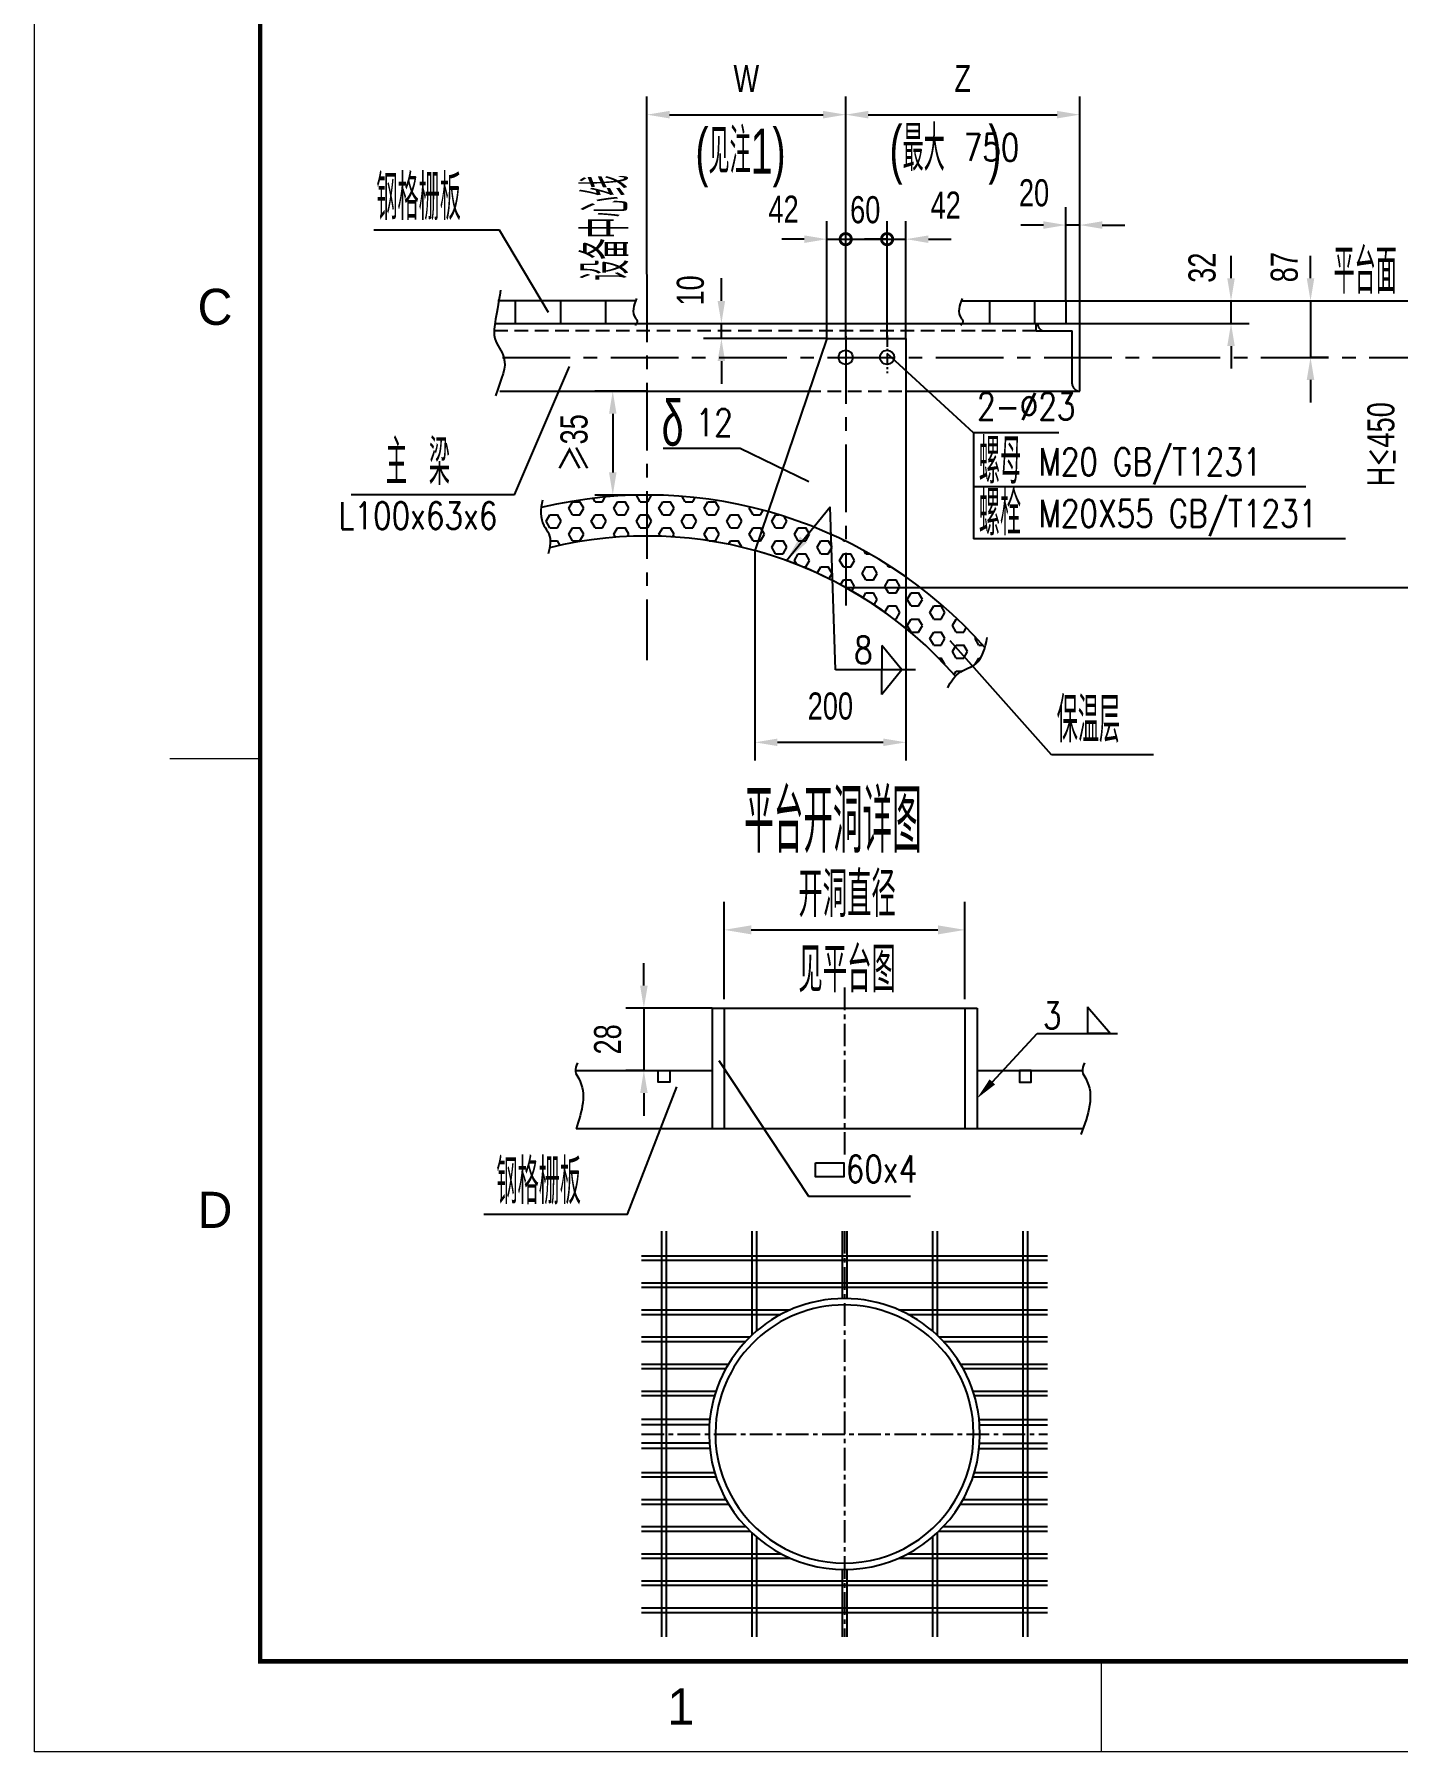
# Model space of a CAD drawing. Extents: x 148 to 221443, y -36682 to 6758.
# Drawn here: x 27967 to 30987, y -22217 to -18414 of the extents above; entities that cross this region are included whole.
import ezdxf
from ezdxf.enums import TextEntityAlignment as Align

# ---------------------------------------------------------------- set-up
doc = ezdxf.new("R2010")
doc.units = 0
doc.header["$LTSCALE"] = 10
doc.header["$MEASUREMENT"] = 0
for name, pattern in [('CENTERX2', [4, 2.5, -0.5, 0.5, -0.5]), ('HIDDENX2', [0.75, 0.5, -0.25]), ('PHANTOM2', [31.75, 15.875, -3.175, 3.175, -3.175, 3.175, -3.175])]:
    doc.linetypes.add(name, pattern=pattern)
for name, color, linetype in [('2', 4, 'Continuous'), ('5', 2, 'PHANTOM2'), ('CENTER', 1, 'CENTERX2'), ('HIDDEN', 7, 'HIDDENX2'), ('RED', 7, 'Continuous'), ('WHITE', 7, 'Continuous')]:
    doc.layers.add(name, color=color, linetype=linetype)
doc.layers.add('2（细实线）', color=3, linetype='Continuous', lineweight=20)
doc.layers.add('图框层', color=7, linetype='Continuous', lineweight=15)
doc.styles.add('HZ', font='ROMS.SHX', dxfattribs={"width": 0.75, "bigfont": 'GBCBIG.SHX'})
doc.styles.get("Standard").update_dxf_attribs({"font": 'wison_e.shx', "width": 0.75, "bigfont": 'wison_c.shx'})
doc.styles.add('XW', font='ROMANS.shx', dxfattribs={"width": 0.85})
doc.dimstyles.new('DIM1', dxfattribs={"dimscale": 20, "dimtxt": 3, "dimasz": 2.5, "dimexe": 2, "dimexo": 0, "dimgap": 1, "dimtad": 0, "dimdec": 0, "dimzin": 0, "dimdsep": 46, "dimtxsty": 'Standard', "dimcen": 2, "dimclrd": 3, "dimclre": 3, "dimclrt": 3, "dimadec": 0, "dimazin": 0, "dimtfac": 0.666667, "dimtdec": 0, "dimtofl": 0, "dimtmove": 2, "dimatfit": 1, "dimfxl": 2, "dimtvp": 1.333333, "dimtolj": 1, "dimtzin": 0, "dimarcsym": 0})

# ---------------------------------------------------------------- blocks, each defined once
blk = doc.blocks.new('*D935')
at = {"color": 3, "lineweight": -2}
for p, q in [((29489, -19004), (29489, -18954)), ((29449, -19054), (29529, -19054)), ((29722.6, -19087.4), (29449, -19087.4)), ((29489, -19137.4), (29489, -19187.4))]:
    blk.add_line(p, q, dxfattribs=at)
at = {"color": 3}
for points in [[(29480.6, -19004), (29497.3, -19004), (29489, -19054)], [(29497.3, -19137.4), (29480.6, -19137.4), (29489, -19087.4)]]:
    blk.add_solid(points, dxfattribs=at)
at = {"layer": 'Defpoints', "color": 0}
for p in [(29449, -19054), (29489, -19054), (29722.6, -19087.4)]:
    blk.add_point(p, dxfattribs=at)
at = {"color": 3, "insert": (29420.5, -18980.9), "char_height": 60, "attachment_point": 5, "rotation": 90}
blk.add_mtext('\\A1;10', dxfattribs=at)
blk = doc.blocks.new('_DotSmall')
at = {"layer": 'WHITE', "color": 0, "const_width": 0.5}
blk.add_lwpolyline([(-0.0625, 0, 1), (0.0625, 0, 1)], format="xyb", close=True, dxfattribs=at)
blk = doc.blocks.new('*D936')
at = {"layer": '2', "color": 3, "linetype": 'Continuous', "lineweight": -2}
for p, q in [((29722.6, -19087.4), (29722.6, -18827.3)), ((29764.3, -19087.4), (29764.3, -18827.3)), ((29672.6, -18867.3), (29622.6, -18867.3)), ((29764.3, -18867.3), (29814.3, -18867.3))]:
    blk.add_line(p, q, dxfattribs=at)
at = {"layer": '2', "color": 3}
blk.add_solid([(29672.6, -18875.7), (29672.6, -18859), (29722.6, -18867.3)], dxfattribs=at)
at = {"layer": 'Defpoints', "color": 0}
for p in [(29764.3, -18867.3), (29722.6, -19087.4), (29764.3, -19087.4)]:
    blk.add_point(p, dxfattribs=at)
at = {"layer": '2', "color": 3, "lineweight": -2, "xscale": 50, "yscale": 50, "zscale": 50, "rotation": 180}
blk.add_blockref('_DotSmall', (29764.3, -18867.3), dxfattribs=at)
at = {"layer": '2', "color": 3, "insert": (29626.7, -18800.9), "char_height": 60, "attachment_point": 5}
blk.add_mtext('\\A1;42', dxfattribs=at)
blk = doc.blocks.new('*D937')
at = {"color": 3, "lineweight": -2}
for p, q in [((29764.3, -19081.9), (29764.3, -18827.3)), ((29856, -19081.9), (29856, -18827.3))]:
    blk.add_line(p, q, dxfattribs=at)
at = {"layer": 'Defpoints', "color": 0}
for p in [(29856, -18867.3), (29764.3, -19081.9), (29856, -19081.9)]:
    blk.add_point(p, dxfattribs=at)
at = {"color": 3, "insert": (29807.5, -18802.5), "char_height": 60, "attachment_point": 5}
blk.add_mtext('\\A1;60', dxfattribs=at)
blk = doc.blocks.new('_None')
blk = doc.blocks.new('*D938')
at = {"color": 3, "lineweight": -2}
for p, q in [((29856, -19087.4), (29856, -18827.3)), ((29897.6, -19087.4), (29897.6, -18827.3)), ((29856, -18867.3), (29806, -18867.3)), ((29947.6, -18867.3), (29997.6, -18867.3))]:
    blk.add_line(p, q, dxfattribs=at)
at = {"color": 3}
blk.add_solid([(29947.6, -18859), (29947.6, -18875.7), (29897.6, -18867.3)], dxfattribs=at)
at = {"layer": 'Defpoints', "color": 0}
for p in [(29897.6, -18867.3), (29856, -19087.4), (29897.6, -19087.4)]:
    blk.add_point(p, dxfattribs=at)
at = {"color": 3, "lineweight": -2, "xscale": 50, "yscale": 50, "zscale": 50}
blk.add_blockref('_DotSmall', (29856, -18867.3), dxfattribs=at)
at = {"color": 3, "insert": (29985.8, -18791.9), "char_height": 60, "attachment_point": 5}
blk.add_mtext('\\A1;42', dxfattribs=at)
blk = doc.blocks.new('*D939')
at = {"color": 3, "lineweight": -2}
for p, q in [((29324.1, -18945.2), (29324.1, -18551.6)), ((29764.3, -19081.9), (29764.3, -18551.6)), ((29374.1, -18591.6), (29714.3, -18591.6))]:
    blk.add_line(p, q, dxfattribs=at)
at = {"color": 3}
for points in [[(29374.1, -18583.2), (29374.1, -18599.9), (29324.1, -18591.6)], [(29714.3, -18599.9), (29714.3, -18583.2), (29764.3, -18591.6)]]:
    blk.add_solid(points, dxfattribs=at)
at = {"layer": 'Defpoints', "color": 0}
for p in [(29764.3, -18591.6), (29324.1, -18945.2), (29764.3, -19081.9)]:
    blk.add_point(p, dxfattribs=at)
at = {"color": 3, "insert": (29544.2, -18511.6), "char_height": 60, "attachment_point": 5}
blk.add_mtext('\\A1;W', dxfattribs=at)
blk = doc.blocks.new('*D940')
at = {"layer": '2', "color": 3, "linetype": 'Continuous', "lineweight": -2}
for p, q in [((29764.3, -19081.9), (29764.3, -18551.6)), ((30282.5, -19054), (30282.5, -18551.6)), ((29814.3, -18591.6), (30232.5, -18591.6))]:
    blk.add_line(p, q, dxfattribs=at)
at = {"layer": '2', "color": 3}
for points in [[(29814.3, -18583.2), (29814.3, -18599.9), (29764.3, -18591.6)], [(30232.5, -18599.9), (30232.5, -18583.2), (30282.5, -18591.6)]]:
    blk.add_solid(points, dxfattribs=at)
at = {"layer": 'Defpoints', "color": 0}
for p in [(30282.5, -18591.6), (30282.5, -19054), (29764.3, -19081.9)]:
    blk.add_point(p, dxfattribs=at)
at = {"layer": '2', "color": 3, "insert": (30023.4, -18511.6), "char_height": 60, "attachment_point": 5}
blk.add_mtext('\\A1;Z', dxfattribs=at)
blk = doc.blocks.new('*D941')
at = {"color": 3, "lineweight": -2}
for p, q in [((30793.7, -18954), (30793.7, -18904)), ((30252, -19004), (30833.7, -19004)), ((30793.7, -19129), (30833.7, -19129)), ((30793.7, -19179), (30793.7, -19229))]:
    blk.add_line(p, q, dxfattribs=at)
at = {"color": 3}
for points in [[(30785.4, -18954), (30802, -18954), (30793.7, -19004)], [(30802, -19179), (30785.4, -19179), (30793.7, -19129)]]:
    blk.add_solid(points, dxfattribs=at)
at = {"layer": 'Defpoints', "color": 0}
for p in [(30252, -19004), (30793.7, -19129), (30793.7, -19129)]:
    blk.add_point(p, dxfattribs=at)
at = {"color": 3, "insert": (30735.9, -18929.3), "char_height": 60, "attachment_point": 5, "rotation": 90}
blk.add_mtext('\\A1;87', dxfattribs=at)
blk = doc.blocks.new('*D942')
at = {"color": 3, "lineweight": -2}
for p, q in [((30252, -19004), (31069.9, -19004)), ((31029.9, -19054), (31029.9, -19588.9)), ((29764.3, -19638.9), (31069.9, -19638.9))]:
    blk.add_line(p, q, dxfattribs=at)
at = {"color": 3}
for points in [[(31038.2, -19054), (31021.6, -19054), (31029.9, -19004)], [(31021.6, -19588.9), (31038.2, -19588.9), (31029.9, -19638.9)]]:
    blk.add_solid(points, dxfattribs=at)
at = {"layer": 'Defpoints', "color": 0}
for p in [(30252, -19004), (29764.3, -19638.9), (31029.9, -19638.9)]:
    blk.add_point(p, dxfattribs=at)
at = {"color": 3, "insert": (30949.9, -19321.5), "char_height": 60, "attachment_point": 5, "rotation": 90}
blk.add_mtext('\\A1;H{\\fRomanS|b0|i0|c134|p2;≤}450', dxfattribs=at)
blk = doc.blocks.new('*D978')
at = {"color": 3, "lineweight": -2}
for p, q in [((29563.2, -19557.3), (29563.2, -20021.7)), ((29897.6, -19729.3), (29897.6, -20021.7)), ((29613.2, -19981.7), (29847.6, -19981.7))]:
    blk.add_line(p, q, dxfattribs=at)
at = {"color": 3}
for points in [[(29613.2, -19973.4), (29613.2, -19990), (29563.2, -19981.7)], [(29847.6, -19990), (29847.6, -19973.4), (29897.6, -19981.7)]]:
    blk.add_solid(points, dxfattribs=at)
at = {"layer": 'Defpoints', "color": 0}
for p in [(29563.2, -19557.3), (29897.6, -19729.3), (29897.6, -19981.7)]:
    blk.add_point(p, dxfattribs=at)
at = {"color": 3, "insert": (29730.4, -19901.7), "char_height": 60, "attachment_point": 5}
blk.add_mtext('\\A1;200', dxfattribs=at)
blk = doc.blocks.new('*D981')
at = {"color": 3, "linetype": 'Continuous', "lineweight": -2}
for p, q in [((29324.1, -19204), (29208.4, -19204)), ((29248.4, -19254), (29248.4, -19384)), ((29324.1, -19434), (29208.4, -19434))]:
    blk.add_line(p, q, dxfattribs=at)
at = {"color": 3}
for points in [[(29256.7, -19254), (29240.1, -19254), (29248.4, -19204)], [(29240.1, -19384), (29256.7, -19384), (29248.4, -19434)]]:
    blk.add_solid(points, dxfattribs=at)
at = {"layer": 'Defpoints', "color": 0}
for p in [(29324.1, -19204), (29248.4, -19434), (29324.1, -19434)]:
    blk.add_point(p, dxfattribs=at)
at = {"color": 3, "insert": (29163.5, -19319), "char_height": 60, "attachment_point": 5, "rotation": 90}
blk.add_mtext('\\A1;{\\fSimSun|b0|i0|c134|p54;≥}35', dxfattribs=at)
blk = doc.blocks.new('*D987')
at = {"color": 3, "linetype": 'Continuous', "lineweight": -2}
for p, q in [((30252, -19004), (30252, -18796.1)), ((30282.5, -19054), (30282.5, -18796.1)), ((30202, -18836.1), (30152, -18836.1)), ((30332.5, -18836.1), (30382.5, -18836.1))]:
    blk.add_line(p, q, dxfattribs=at)
at = {"color": 3}
for points in [[(30202, -18844.4), (30202, -18827.7), (30252, -18836.1)], [(30332.5, -18827.7), (30332.5, -18844.4), (30282.5, -18836.1)]]:
    blk.add_solid(points, dxfattribs=at)
at = {"layer": 'Defpoints', "color": 0}
for p in [(30252, -18836.1), (30252, -19004), (30282.5, -19054)]:
    blk.add_point(p, dxfattribs=at)
at = {"color": 3, "insert": (30181.4, -18765), "char_height": 60, "attachment_point": 5}
blk.add_mtext('\\A1;20', dxfattribs=at)
blk = doc.blocks.new('*D988')
at = {"color": 3, "linetype": 'Continuous', "lineweight": -2}
for p, q in [((30617.7, -18954), (30617.7, -18904)), ((30252, -19004), (30657.7, -19004)), ((30282.5, -19054), (30657.7, -19054)), ((30617.7, -19104), (30617.7, -19154))]:
    blk.add_line(p, q, dxfattribs=at)
at = {"color": 3}
for points in [[(30609.4, -18954), (30626, -18954), (30617.7, -19004)], [(30626, -19104), (30609.4, -19104), (30617.7, -19054)]]:
    blk.add_solid(points, dxfattribs=at)
at = {"layer": 'Defpoints', "color": 0}
for p in [(30252, -19004), (30282.5, -19054), (30617.7, -19054)]:
    blk.add_point(p, dxfattribs=at)
at = {"color": 3, "insert": (30553.8, -18930.5), "char_height": 60, "attachment_point": 5, "rotation": 90}
blk.add_mtext('\\A1;32', dxfattribs=at)
blk = doc.blocks.new('*D993')
at = {"color": 3, "linetype": 'Continuous', "lineweight": -2}
for p, q in [((29317.3, -20520.5), (29317.3, -20470.5)), ((29468.4, -20570.5), (29277.3, -20570.5)), ((29317.3, -20708.6), (29277.3, -20708.6)), ((29317.3, -20758.6), (29317.3, -20808.6))]:
    blk.add_line(p, q, dxfattribs=at)
at = {"color": 3}
for points in [[(29309, -20520.5), (29325.7, -20520.5), (29317.3, -20570.5)], [(29325.7, -20758.6), (29309, -20758.6), (29317.3, -20708.6)]]:
    blk.add_solid(points, dxfattribs=at)
at = {"layer": 'Defpoints', "color": 0}
for p in [(29468.4, -20570.5), (29317.3, -20708.6), (29317.3, -20708.6)]:
    blk.add_point(p, dxfattribs=at)
at = {"color": 3, "insert": (29237.3, -20639.6), "char_height": 60, "attachment_point": 5, "rotation": 90}
blk.add_mtext('\\A1;28', dxfattribs=at)
blk = doc.blocks.new('a2')
for p, q in [((15326.09, 9816.74), (15336.09, 9816.74)), ((15429.25, 9706.74), (15429.25, 9716.74))]:
    blk.add_line(p, q)
at = {"layer": '图框层', "ltscale": 10}
blk.add_lwpolyline([(15311.09, 10126.74), (15905.09, 10126.74), (15905.09, 9706.74), (15311.09, 9706.74)], close=True, dxfattribs=at)
at = {"layer": '图框层', "ltscale": 10, "const_width": 0.5}
blk.add_lwpolyline([(15336.09, 10116.74), (15895.09, 10116.74), (15895.09, 9716.74), (15336.09, 9716.74)], close=True, dxfattribs=at)
at = {"style": 'HZ'}
for s, p in [('C', (15331.09, 9866.74)), ('D', (15331.09, 9766.74)), ('1', (15382.67, 9711.74))]:
    blk.add_text(s, height=4, dxfattribs=at).set_placement(p, align=Align.MIDDLE)

msp = doc.modelspace()

# ---------------------------------------------------------------- hatches: boundary and pattern name
at = {"layer": '2', "linetype": 'Continuous'}
h = msp.add_hatch(dxfattribs=at)
h.set_pattern_fill('HEX', color=3, scale=133.333333, style=0)
h.set_pattern_definition([(0, (45959.1, -25713.04), (0, 28.867513), [16.66667, -33.33333]), (120, (45959.1, -25713.04), (-25, -14.433757), [16.66667, -33.33333]), (60, (45975.768, -25713.04), (-25, 14.433757), [16.66667, -33.33333])])
h.paths.add_polyline_path([(29324.1417, -19433.965), (29324.1417, -19524.8464, -0.077247128), (29599.2586, -19567.6055), (29628.0001, -19481.3809, 0.077553655)])
edge = h.paths.add_edge_path()
edge.add_line((29324.1417, -19524.8464), (29324.1417, -19433.965))
edge.add_arc((29324.1417, -20431.292), 997.327, 90, 103.5837498)
edge.add_spline(control_points=[(29089.903, -19461.8626), (29088.4141, -19476.0326), (29089.8651, -19496.5683), (29111.2621, -19522.2028), (29110.2656, -19539.9949), (29108.3706, -19550.902)], knot_values=[19.555790087, 19.555790087, 19.555790087, 19.555790087, 44.393820247, 57.303182116, 76.18035137, 76.18035137, 76.18035137, 76.18035137], degree=3, periodic=0)
edge.add_arc((29324.1417, -20431.292), 906.4456, 90, 103.7709356, ccw=False)
h.paths.add_polyline_path([(29897.625, -19729.323), (29897.625, -19615.3398, 0.075903807), (29628.0001, -19481.3809), (29599.2586, -19567.6055, -0.094435082)])
edge = h.paths.add_edge_path()
edge.add_line((29897.625, -19615.3398), (29897.625, -19729.323))
edge.add_arc((29324.1417, -20431.292), 906.4456, 41.0958999, 50.7524187, ccw=False)
edge.add_spline(control_points=[(30007.2485, -19835.466), (30010.7988, -19831.6935), (30024.0036, -19820.4525), (30057.9866, -19811.206), (30068.5445, -19786.6759), (30072.5055, -19772.0404)], knot_values=[32.031214709, 32.031214709, 32.031214709, 32.031214709, 41.576270709, 64.022572381, 89.598805579, 89.598805579, 89.598805579, 89.598805579], degree=3, periodic=0)
edge.add_arc((29324.1417, -20431.292), 997.327, 41.3775949, 54.8989396)

# ---------------------------------------------------------------- linework, layer by layer
at = {"color": 3}
for p, q in [((30282.4763, -18836.0638), (30252.0401, -18836.0638)), ((29722.625, -18867.3242), (29897.625, -18867.3242)), ((30617.712, -19054.0342), (30617.712, -19004.0342)), ((30793.696, -19004.0342), (30793.8621, -19128.0381)), ((29488.9584, -19087.3676), (29488.9584, -19054.0342)), ((29317.3477, -20570.5452), (29317.3477, -20708.5996))]:
    msp.add_line(p, q, dxfattribs=at)
for p, q in [((29298.4564, -19004.0342), (28994.0513, -19004.0342)), ((29032.4991, -19004.0342), (29032.4991, -19054.0342)), ((29132.4991, -19004.0342), (29132.4991, -19054.0342)), ((29232.4991, -19004.0342), (29232.4991, -19054.0342)), ((30019.8058, -19004.0342), (30252.0401, -19004.0342)), ((30082.6758, -19004.0342), (30082.6758, -19054.0342)), ((30182.6758, -19004.0342), (30182.6758, -19054.0342)), ((30252.0401, -19004.0342), (30252.0401, -19054.0342))]:
    msp.add_line(p, q)
at = {"linetype": 'Continuous'}
for p, q in [((29844.5281, -19766.8798), (29844.5281, -19821.4942)), ((29888.2628, -19821.4942), (29844.5281, -19766.8798)), ((29844.5281, -19876.1087), (29844.5281, -19821.4942)), ((29888.2628, -19821.4942), (29844.5281, -19876.1087))]:
    msp.add_line(p, q, dxfattribs=at)
at = {"color": 0, "linetype": 'Continuous'}
for p, q in [((30300.0356, -20567.7152), (30300.0356, -20626.2867)), ((30300.0356, -20567.7152), (30351.0743, -20626.2867)), ((30351.0743, -20626.2867), (30300.0356, -20626.2867))]:
    msp.add_line(p, q, dxfattribs=at)
at = {"color": 7, "linetype": 'Continuous'}
for p, q in [((29356.605, -21064.0756), (29356.605, -21481.629)), ((29366.605, -21064.0756), (29366.605, -21481.629)), ((29556.605, -21064.0756), (29556.605, -21294.597)), ((29566.605, -21064.0756), (29566.605, -21285.6487)), ((29756.605, -21064.0756), (29756.605, -21213.6707)), ((29766.605, -21064.0756), (29766.605, -21213.6707)), ((29956.605, -21064.0756), (29956.605, -21285.6487)), ((29966.605, -21064.0756), (29966.605, -21294.597)), ((30156.605, -21064.0756), (30156.605, -21481.629)), ((30166.605, -21064.0756), (30166.605, -21481.629)), ((29312.0515, -21118.629), (30211.1584, -21118.629)), ((29312.0515, -21128.629), (30211.1584, -21128.629)), ((29312.0515, -21178.629), (30211.1584, -21178.629)), ((29312.0515, -21188.629), (30211.1584, -21188.629)), ((29312.0515, -21238.629), (29641.7092, -21238.629)), ((29312.0515, -21248.629), (29620.9813, -21248.629)), ((29881.5007, -21238.629), (30211.1584, -21238.629)), ((29902.2286, -21248.629), (30211.1584, -21248.629)), ((29312.0515, -21298.629), (29552.3802, -21298.629)), ((29970.8297, -21298.629), (30211.1584, -21298.629)), ((29312.0515, -21308.629), (29542.573, -21308.629)), ((29980.6369, -21308.629), (30211.1584, -21308.629)), ((29312.0515, -21358.629), (29504.749, -21358.629)), ((29312.0515, -21368.629), (29498.974, -21368.629)), ((30018.4609, -21358.629), (30211.1584, -21358.629)), ((30024.2359, -21368.629), (30211.1584, -21368.629)), ((29312.0515, -21418.629), (29477.0439, -21418.629)), ((29312.0515, -21428.629), (29473.8985, -21428.629)), ((30046.166, -21418.629), (30211.1584, -21418.629)), ((30049.3114, -21428.629), (30211.1584, -21428.629)), ((29463.3165, -21481.629), (29312.0515, -21481.629)), ((29356.605, -21481.629), (29356.605, -21963.1824)), ((29366.605, -21481.629), (29366.605, -21963.1824)), ((30059.8934, -21481.629), (30211.1584, -21481.629)), ((30156.605, -21481.629), (30156.605, -21963.1824)), ((30166.605, -21481.629), (30166.605, -21963.1824)), ((29462.2724, -21493.629), (29312.0515, -21493.629)), ((30060.9375, -21493.629), (30211.1584, -21493.629)), ((29462.2724, -21533.629), (29312.0515, -21533.629)), ((29463.3165, -21545.629), (29312.0515, -21545.629)), ((30059.8934, -21545.629), (30211.1584, -21545.629)), ((30060.9375, -21533.629), (30211.1584, -21533.629)), ((29312.0515, -21598.629), (29473.8985, -21598.629)), ((30049.3114, -21598.629), (30211.1584, -21598.629)), ((29312.0515, -21608.629), (29477.0439, -21608.629)), ((30046.166, -21608.629), (30211.1584, -21608.629)), ((29312.0515, -21658.629), (29498.974, -21658.629)), ((29312.0515, -21668.629), (29504.749, -21668.629)), ((30018.4609, -21668.629), (30211.1584, -21668.629)), ((30024.2359, -21658.629), (30211.1584, -21658.629)), ((29312.0515, -21718.629), (29542.573, -21718.629)), ((29312.0515, -21728.629), (29552.3802, -21728.629)), ((29556.605, -21732.661), (29556.605, -21963.1824)), ((29566.605, -21741.6093), (29566.605, -21963.1824)), ((29956.605, -21741.6093), (29956.605, -21963.1824)), ((29966.605, -21732.661), (29966.605, -21963.1824)), ((29970.8297, -21728.629), (30211.1584, -21728.629)), ((29980.6369, -21718.629), (30211.1584, -21718.629)), ((29312.0515, -21778.629), (29620.9813, -21778.629)), ((29312.0515, -21788.629), (29641.7092, -21788.629)), ((29881.5007, -21788.629), (30211.1584, -21788.629)), ((29902.2286, -21778.629), (30211.1584, -21778.629)), ((29756.605, -21813.5873), (29756.605, -21963.1824)), ((29766.605, -21813.5873), (29766.605, -21963.1824)), ((29312.0515, -21838.629), (30211.1584, -21838.629)), ((29312.0515, -21848.629), (30211.1584, -21848.629)), ((29312.0515, -21898.629), (30211.1584, -21898.629)), ((29312.0515, -21908.629), (30211.1584, -21908.629))]:
    msp.add_line(p, q, dxfattribs=at)
at = {"color": 3, "linetype": 'Continuous'}
msp.add_lwpolyline([(29697.2109, -20913.0994), (29759.8061, -20913.0994), (29759.8061, -20944.3799), (29697.2109, -20944.3799)], close=True, dxfattribs=at)
at = {"color": 3}
for radius, start, end in [(997.327, 41.3775949, 103.5837498), (906.4456, 41.0958999, 103.7709356)]:
    msp.add_arc((29324.1417, -20431.292), radius, start, end, dxfattribs=at)
at = {"color": 7, "linetype": 'Continuous'}
for radius, start, end in [(300, 3.8225537, 176.1774463), (286, 4.0099707, 175.9900293), (300, 176.1774463, 3.8225537), (286, 175.9900293, 4.0099707)]:
    msp.add_arc((29761.605, -21513.629), radius, start, end, dxfattribs=at)
at = {"layer": '2', "color": 3, "linetype": 'Continuous'}
for p, q in [((30047.1338, -19296.337), (29855.9583, -19120.7009)), ((29030.6486, -19433.7041), (29152.2889, -19149.4562)), ((30236.5103, -19296.337), (30047.1338, -19296.337)), ((30047.1338, -19296.337), (30047.1338, -19531.1744)), ((29030.6486, -19433.7041), (28669.1803, -19433.7041)), ((30783.3546, -19415.5951), (30047.6563, -19415.5951)), ((29633.0056, -19579.0909), (29730.1548, -19460.0718)), ((29741.337, -19821.4942), (29730.1548, -19460.0718)), ((30870.8945, -19531.1744), (30047.1338, -19531.1744)), ((30220.35, -20009.5418), (29995.3235, -19756.9243)), ((29918.9101, -19821.4942), (29741.337, -19821.4942)), ((30445.9273, -20009.5418), (30220.35, -20009.5418)), ((29495.0904, -20550.5452), (29495.0904, -20334.9976)), ((30028.4237, -20550.5452), (30028.4237, -20334.9976)), ((29555.0904, -20397.0677), (29968.4237, -20397.0677)), ((30089.0731, -20733.743), (30188.6549, -20626.2867)), ((30188.6549, -20626.2867), (30366.6069, -20626.2867)), ((29483.5263, -20686.2478), (29681.6507, -20987.1333)), ((29681.6507, -20987.1333), (29907.9892, -20987.1333))]:
    msp.add_line(p, q, dxfattribs=at)
for points in [[(28719.4881, -18846.9768), (28996.7117, -18846.9768), (29105.5896, -19029.034)], [(29360.3311, -19330.01), (29530.2514, -19330.01), (29682.5936, -19404.178)], [(28963.1054, -21026.7902), (29281.0567, -21026.7902), (29389.9346, -20744.8315)]]:
    msp.add_lwpolyline(points, dxfattribs=at)
for points, knots in [([(28999.8289, -18979.9091), (28990.6344, -19045.1929), (28974.8144, -19082.9919), (29021.0765, -19135.8813), (29002.3289, -19173.1123), (28988.6998, -19214.053)], [0, 0, 0, 0, 39.248188141, 67.529390157, 109.117499153, 109.117499153, 109.117499153, 109.117499153]), ([(29092.5469, -19445.1786), (29088.5051, -19465.3596), (29086.236, -19492.2204), (29114.0923, -19525.5936), (29109.0738, -19548.5687), (29105.7047, -19563.9923)], [9.951640217, 9.951640217, 9.951640217, 9.951640217, 44.393820247, 57.303182116, 83.670348965, 83.670348965, 83.670348965, 83.670348965]), ([(29990.2026, -19861.1058), (29997.4677, -19846.6733), (30013.1224, -19823.4132), (30065.4012, -19809.1885), (30072.8503, -19772.6937), (30077.5395, -19749.7205)], [13.598303043, 13.598303043, 13.598303043, 13.598303043, 41.576270709, 64.022572381, 102.159160562, 102.159160562, 102.159160562, 102.159160562])]:
    msp.add_open_spline(points, degree=3, knots=knots, dxfattribs=at)
for points in [[(29300.9538, -18998.6455), (29298.4254, -19042.0856), (29302.4709, -19048.1496), (29297.9197, -19058.2564)], [(30022.3032, -18998.6455), (30019.7748, -19042.0856), (30023.8203, -19048.1496), (30019.269, -19058.2564)], [(29170.5028, -20691.3974), (29165.5801, -20711.0747), (29172.9641, -20726.4476), (29167.4261, -20837.8815)], [(30293.3556, -20691.3974), (30288.4329, -20711.0747), (30295.8169, -20726.4476), (30285.2622, -20850.1321)]]:
    msp.add_spline(points, degree=3, dxfattribs=at)
for points in [[(29678.6929, -19538.9328), (29663.1991, -19526.286), (29633.0056, -19579.0909)], [(29555.0904, -20387.0677), (29555.0904, -20407.0677), (29495.0904, -20397.0677)], [(29968.4237, -20387.0677), (29968.4237, -20407.0677), (30028.4237, -20397.0677)], [(30082.9615, -20728.0792), (30095.1847, -20739.4067), (30055.0904, -20770.4128)]]:
    msp.add_solid(points, dxfattribs=at)
at = {"layer": '5', "color": 1, "linetype": 'CENTERX2', "ltscale": 2}
for p, q in [((29761.7571, -20524.8149), (29761.7571, -20897.9185)), ((29761.605, -21064.0756), (29761.605, -21963.1824)), ((29312.0515, -21513.629), (30211.1584, -21513.629))]:
    msp.add_line(p, q, dxfattribs=at)
at = {"layer": 'CENTER', "ltscale": 6}
for p, q in [((29324.1417, -18945.246), (29324.1417, -19799.5936)), ((29764.2917, -19081.8785), (29764.2917, -19678.3824)), ((29003.8745, -19129.0342), (31192.3685, -19129.0342))]:
    msp.add_line(p, q, dxfattribs=at)
at = {"layer": 'CENTER'}
msp.add_line((29855.9583, -19080.4604), (29855.9583, -19164.1266), dxfattribs=at)
at = {"layer": 'Defpoints', "color": 0, "linetype": 'ByBlock'}
for p in [(29495.0904, -20837.2119), (29495.0904, -20837.2119), (30028.4237, -20837.2119), (30028.4237, -20837.2119)]:
    msp.add_point(p, dxfattribs=at)
at = {"layer": 'HIDDEN', "ltscale": 6}
for p, q in [((30185.8096, -19070.7009), (28985.678, -19070.7009)), ((29678.9418, -19204.0342), (29897.625, -19204.0342))]:
    msp.add_line(p, q, dxfattribs=at)
at = {"layer": 'RED'}
for p, q in [((28988.4203, -19054.0342), (30282.4763, -19054.0342)), ((30185.8096, -19070.7009), (30185.8096, -19054.0342)), ((30282.4763, -19204.0342), (30282.4763, -19054.0342)), ((29722.625, -19087.3676), (29563.2194, -19557.2509)), ((29722.625, -19087.3676), (29897.625, -19087.3676)), ((29897.625, -19087.3676), (29897.625, -19729.323)), ((30185.8096, -19070.7009), (30265.8096, -19070.7009)), ((30265.8096, -19187.3676), (30265.8096, -19070.7009)), ((28998.0786, -19204.0342), (29678.9418, -19204.0342)), ((29897.625, -19204.0342), (30282.4763, -19204.0342)), ((29468.4237, -20570.5452), (29468.4237, -20837.2119)), ((29468.4237, -20570.5452), (30055.0904, -20570.5452)), ((29495.0904, -20570.5452), (29495.0904, -20837.2119)), ((30028.4237, -20570.5452), (30028.4237, -20837.2119)), ((30055.0904, -20570.5452), (30055.0904, -20837.2119)), ((29165.2449, -20708.5996), (29468.4237, -20708.5996)), ((30055.0904, -20708.5996), (30288.2376, -20708.5996)), ((29167.6713, -20837.2119), (30289.9809, -20837.2119))]:
    msp.add_line(p, q, dxfattribs=at)
for points in [[(29348.8037, -20708.5996), (29374.4704, -20708.5996), (29374.4704, -20734.2662), (29348.8037, -20734.2662)], [(30174.7105, -20708.5996), (30149.0438, -20708.5996), (30149.0438, -20734.2662), (30174.7105, -20734.2662)]]:
    msp.add_lwpolyline(points, close=True, dxfattribs=at)
for centre in [(29764.2917, -19129.0342), (29855.9583, -19129.0342)]:
    msp.add_circle(centre, 15.8333, dxfattribs=at)
for centre, radius, start, end in [((30205.8096, -19054.0342), 16.6667, 180, 270), ((30282.4763, -19187.3676), 16.6667, 180, 270), ((29324.1417, -20431.292), 906.4456, 50.7524187, 74.7009731)]:
    msp.add_arc(centre, radius, start, end, dxfattribs=at)

# ---------------------------------------------------------------- block references
at = {"layer": '2（细实线）', "xscale": 20, "yscale": 20, "zscale": 20}
msp.add_blockref('a2', (-278254.3409, -216351.9598), dxfattribs=at)

# ---------------------------------------------------------------- texts
at = {"color": 3}
for s, height, style, width, p in [('(见注1)', 100, 'HZ', 0.65, (29431.3764, -18722.3592)), ('(最大    )', 100, 'HZ', 0.65, (29861.2579, -18716.3718)), ('750', 60, 'XW', 0.8, (30025.5316, -18694.1615)), ('平台面', 100, 'HZ', 0.65, (30844.5504, -18988.261)), ('12', 60, 'XW', 0.8, (29431.8517, -19303.3174)), ('   3', 59.25333, 'XW', 0.8, (30095.323, -20616.2153))]:
    msp.add_text(s, height=height, dxfattribs=dict(at, style=style, width=width)).set_placement(p)
at = {"color": 3, "style": 'HZ', "width": 0.65}
msp.add_text('设备中心线', height=100, rotation=90, dxfattribs=at).set_placement((29282.7037, -18959.2928))
at = {"color": 3, "linetype": 'Continuous', "style": 'XW', "width": 0.8}
msp.add_text('L100x63x6', height=60, dxfattribs=at).set_placement((28641.2371, -19509.647))
msp.add_text('8', height=60, dxfattribs=at).set_placement((29823.7394, -19777.0716), align=Align.MIDDLE_RIGHT)
at = {"color": 3, "insert": (29767.366, -20401.9294), "char_height": 100, "attachment_point": 5, "style": 'HZ'}
msp.add_mtext('开洞直径\\P见平台图', dxfattribs=at)
at = {"layer": '2', "color": 3, "linetype": 'Continuous'}
for s, height, style, width, p in [('钢格栅板', 100, 'HZ', 0.65, (28724.9507, -18824.7925)), ('δ', 100, 'HZ', 0.65, (29356.7905, -19324.6565)), ('2-%%c23', 60, 'XW', 0.8, (30055.0518, -19267.3752)), ('主  梁', 100, 'HZ', 0.65, (28746.0764, -19411.4907)), ('螺母', 100, 'HZ', 0.65, (30059.1893, -19408.7319)), ('M20 GB/T1231', 60, 'XW', 0.8, (30191.4002, -19390.4964)), ('螺栓', 100, 'HZ', 0.65, (30059.1893, -19523.5582)), ('M20X55 GB/T1231', 60, 'XW', 0.8, (30191.43, -19504.88)), ('保温层', 100, 'HZ', 0.65, (30231.7038, -19981.8703)), ('钢格栅板', 100, 'HZ', 0.65, (28990.745, -21004.606)), ('60x4', 60, 'XW', 0.8, (29764.3026, -20956.813))]:
    msp.add_text(s, height=height, dxfattribs=dict(at, style=style, width=width)).set_placement(p)
at = {"layer": '2', "color": 3, "linetype": 'Continuous', "style": 'HZ', "width": 0.65}
msp.add_text('平台开洞详图', height=140, dxfattribs=at).set_placement((29736.0769, -20148.9855), align=Align.MIDDLE)

# ---------------------------------------------------------------- dimensions: what is measured, and where the dimension line sits
for base, p1, p2, text, picture, middle in [((29764.2917, -18591.5764), (29324.1417, -18945.246), (29764.2917, -19081.8785), 'W', '*D939', (29544.2167, -18511.5764)), ((29897.625, -19981.695), (29563.2194, -19557.2509), (29897.625, -19729.323), '200', '*D978', (29730.4222, -19901.695))]:
    dim = msp.add_linear_dim(base=base, p1=p1, p2=p2, text=text, dimstyle='DIM1')
    dim.commit()
    dim.dimension.update_dxf_attribs({"geometry": picture, "text_midpoint": middle})
at = {"linetype": 'Continuous'}
dim = msp.add_linear_dim(base=(30252.0401, -18836.0638), p1=(30282.4763, -19054.0342), p2=(30252.0401, -19004.0342), text='20', dimstyle='DIM1', dxfattribs=at)
dim.commit()
dim.dimension.update_dxf_attribs({"geometry": '*D987', "text_midpoint": (30181.4072, -18764.9835), "dimtype": 160})
dim = msp.add_linear_dim(base=(29855.9583, -18867.3242), p1=(29764.2917, -19081.8785), p2=(29855.9583, -19081.8785), text='60', dimstyle='DIM1', override={"dimblk1": 'NONE', "dimblk2": 'NONE', "dimsah": 1, "dimsd1": 1, "dimsd2": 1})
dim.commit()
dim.dimension.update_dxf_attribs({"geometry": '*D937', "text_midpoint": (29807.4885, -18802.4743), "dimtype": 160})
dim = msp.add_linear_dim(base=(29897.625, -18867.3242), p1=(29855.9583, -19087.3676), p2=(29897.625, -19087.3676), dimstyle='DIM1', override={"dimblk1": 'DOTSMALL', "dimsah": 1})
dim.commit()
dim.dimension.update_dxf_attribs({"geometry": '*D938', "text_midpoint": (29985.8256, -18791.9044), "dimtype": 160})
for base, p1, p2, text, picture, middle in [((30793.696, -19129.0342), (30252.0401, -19004.0342), (30793.696, -19129.0342), '87', '*D941', (30735.8649, -18929.3063)), ((29488.9584, -19054.0342), (29722.625, -19087.3676), (29448.9584, -19054.0342), '10', '*D935', (29420.5275, -18980.8645))]:
    dim = msp.add_linear_dim(base=base, p1=p1, p2=p2, angle=90, text=text, dimstyle='DIM1')
    dim.commit()
    dim.dimension.update_dxf_attribs({"geometry": picture, "text_midpoint": middle, "dimtype": 160})
dim = msp.add_linear_dim(base=(30617.712, -19054.0342), p1=(30252.0401, -19004.0342), p2=(30282.4763, -19054.0342), angle=90, text='32', dimstyle='DIM1', dxfattribs=at)
dim.commit()
dim.dimension.update_dxf_attribs({"geometry": '*D988', "text_midpoint": (30553.7774, -18930.5193), "dimtype": 160})
dim = msp.add_linear_dim(base=(31029.8935, -19638.8832), p1=(30252.0401, -19004.0342), p2=(29764.2917, -19638.8832), angle=90, text='H{\\fRomanS|b0|i0|c134|p2;≤}450', dimstyle='DIM1')
dim.commit()
dim.dimension.update_dxf_attribs({"geometry": '*D942', "text_midpoint": (30949.8935, -19321.4587)})
at = {"color": 7, "linetype": 'Continuous'}
dim = msp.add_linear_dim(base=(29248.3949, -19433.965), p1=(29324.1417, -19204.0342), p2=(29324.1417, -19433.965), angle=90, text='{\\fSimSun|b0|i0|c134|p54;≥}35', dimstyle='DIM1', dxfattribs=at)
dim.commit()
dim.dimension.update_dxf_attribs({"geometry": '*D981', "text_midpoint": (29163.4787, -19318.9996)})
at = {"color": 1, "linetype": 'Continuous'}
dim = msp.add_linear_dim(base=(29317.3477, -20708.5996), p1=(29468.4237, -20570.5452), p2=(29317.3477, -20708.5996), angle=90, text='28', dimstyle='DIM1', dxfattribs=at)
dim.commit()
dim.dimension.update_dxf_attribs({"geometry": '*D993', "text_midpoint": (29237.3477, -20639.5724)})
at = {"layer": '2', "color": 3, "linetype": 'Continuous'}
dim = msp.add_linear_dim(base=(30282.4763, -18591.5764), p1=(29764.2917, -19081.8785), p2=(30282.4763, -19054.0342), text='Z', dimstyle='DIM1', dxfattribs=at)
dim.commit()
dim.dimension.update_dxf_attribs({"geometry": '*D940', "text_midpoint": (30023.384, -18511.5764)})
dim = msp.add_linear_dim(base=(29764.2917, -18867.3242), p1=(29722.625, -19087.3676), p2=(29764.2917, -19087.3676), dimstyle='DIM1', override={"dimblk2": 'DOTSMALL', "dimsah": 1, "dimcen": 0}, dxfattribs=at)
dim.commit()
dim.dimension.update_dxf_attribs({"geometry": '*D936', "text_midpoint": (29626.7131, -18800.9302), "dimtype": 160})

doc.saveas('drawing.dxf')
